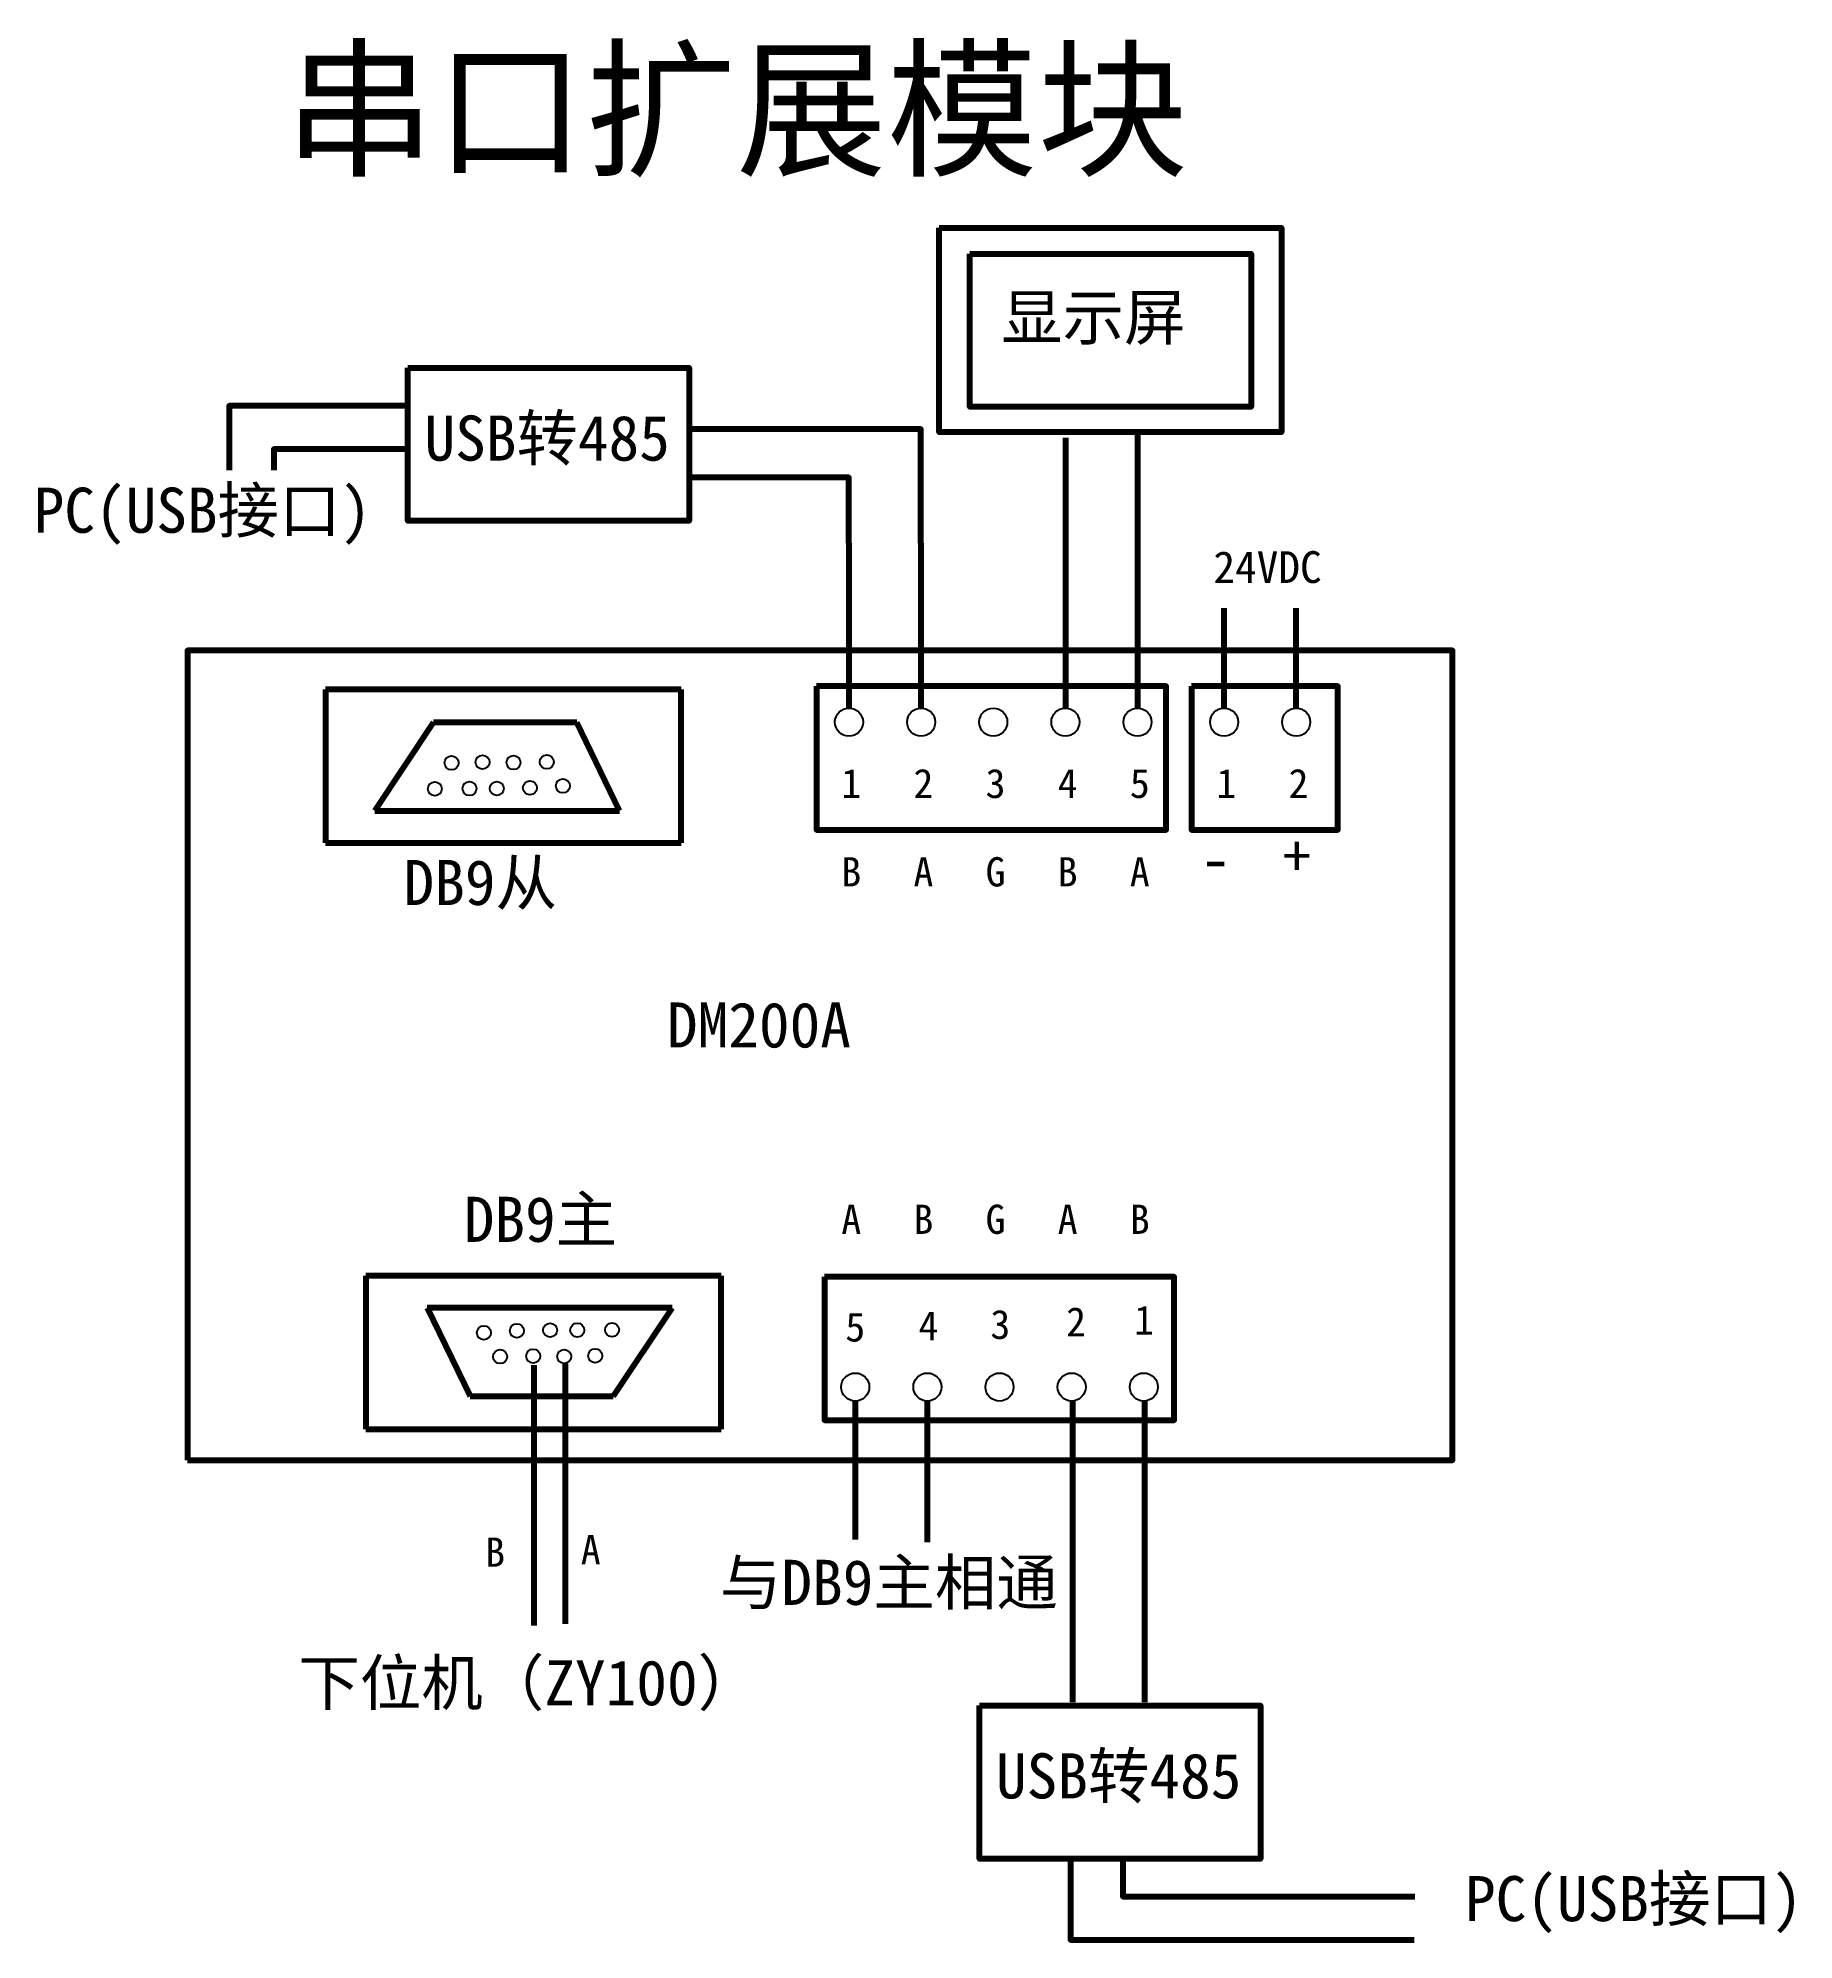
# Model space of a CAD drawing. Extents: x -15.91 to -11.04, y 35.73 to 41.
import ezdxf

# ---------------------------------------------------------------- set-up
doc = ezdxf.new("R2010")
doc.units = 0
doc.header["$MEASUREMENT"] = 0
doc.layers.add('BOTTOMSOLDER', color=250, linetype='CONTINUOUS')
doc.layers.add('TOPOVERLAY', color=250, linetype='CONTINUOUS')
doc.styles.add('宋体', font='')
doc.styles.get('宋体').set_extended_font_data('SimSun')

msp = doc.modelspace()

# ---------------------------------------------------------------- linework, layer by layer
at = {"layer": 'BOTTOMSOLDER', "color": 0, "linetype": 'Continuous', "lineweight": 80}
for p, q in [((-14.1221, 39.1981), (-15.1079, 39.1981)), ((-15.1079, 39.1981), (-15.1079, 38.7728)), ((-14.1221, 38.7732), (-14.1221, 39.1981)), ((-14.8084, 39.107), (-14.9716, 38.862)), ((-14.4114, 39.107), (-14.8084, 39.107)), ((-14.2927, 38.862), (-14.4114, 39.107)), ((-14.9716, 38.862), (-14.9345, 38.862)), ((-14.9345, 38.862), (-14.2927, 38.862)), ((-15.1079, 38.7728), (-15.0982, 38.7732)), ((-15.0982, 38.7732), (-14.1221, 38.7732)), ((-14.0207, 37.5725), (-14.9968, 37.5725)), ((-14.9968, 37.5725), (-14.9968, 37.1477)), ((-14.0109, 37.573), (-14.0207, 37.5725)), ((-14.0109, 37.1477), (-14.0109, 37.573)), ((-14.1844, 37.4837), (-14.8262, 37.4837)), ((-14.8262, 37.4837), (-14.7075, 37.2387)), ((-14.3105, 37.2387), (-14.1473, 37.4837)), ((-14.1473, 37.4837), (-14.1844, 37.4837)), ((-14.7075, 37.2387), (-14.3105, 37.2387)), ((-14.9968, 37.1477), (-14.0109, 37.1477))]:
    msp.add_line(p, q, dxfattribs=at)
for points in [[(-13.407, 40.4777), (-12.4572, 40.4777), (-12.4572, 39.9118), (-13.407, 39.9118)], [(-13.3216, 40.4063), (-12.5417, 40.4063), (-12.5417, 39.9814), (-13.3216, 39.9814)], [(-14.8797, 40.0903), (-14.0998, 40.0903), (-14.0998, 39.6654), (-14.8797, 39.6654)], [(-13.2952, 36.3814), (-12.5153, 36.3814), (-12.5153, 35.9565), (-13.2952, 35.9565)]]:
    msp.add_lwpolyline(points, close=True, dxfattribs=at)
for points in [[(-14.8804, 39.9848), (-15.3749, 39.9848), (-15.3749, 39.8061)], [(-13.4571, 39.6041), (-13.4571, 39.9199), (-14.0998, 39.9199)], [(-14.8804, 39.8646), (-15.2512, 39.8646), (-15.2512, 39.8061)], [(-13.0562, 39.8961), (-13.0562, 39.1465)], [(-12.8566, 39.9036), (-12.8566, 39.1465)], [(-13.6567, 39.6041), (-13.6567, 39.7863), (-14.0998, 39.7863)], [(-13.6567, 39.6041), (-13.6567, 39.1465)], [(-13.4571, 39.6041), (-13.4571, 39.1465)], [(-12.6165, 39.1465), (-12.6165, 39.4235)], [(-12.4165, 39.1465), (-12.4165, 39.4235)], [(-15.4908, 37.0614), (-11.9837, 37.0614), (-11.9837, 39.3062), (-15.4908, 39.3062), (-15.4908, 37.0614)], [(-13.7471, 39.2073), (-13.7471, 38.8091), (-12.7772, 38.8091), (-12.7772, 39.2073), (-13.7471, 39.2073)], [(-12.707, 39.2073), (-12.707, 38.8091), (-12.301, 38.8091), (-12.301, 39.2073), (-12.707, 39.2073)], [(-13.7245, 37.5703), (-13.7245, 37.1721), (-12.7546, 37.1721), (-12.7546, 37.5703), (-13.7245, 37.5703)], [(-14.5306, 37.3253), (-14.5306, 36.6035)], [(-14.4437, 37.33), (-14.4437, 36.6082)], [(-13.6393, 37.2255), (-13.6393, 36.8415)], [(-13.4397, 37.2255), (-13.4397, 36.8346)], [(-13.0371, 37.2255), (-13.0371, 36.3909)], [(-12.8375, 37.2255), (-12.8375, 36.3909)], [(-13.0428, 35.9565), (-13.0428, 35.7314), (-12.0893, 35.7314)], [(-12.8971, 35.9565), (-12.8971, 35.8521), (-12.0876, 35.8521)]]:
    msp.add_lwpolyline(points, dxfattribs=at)
at = {"layer": 'BOTTOMSOLDER', "color": 0, "linetype": 'Continuous'}
for centre, radius in [((-13.6566, 39.1076), 0.0389), ((-13.4566, 39.1076), 0.0389), ((-13.2566, 39.1076), 0.0389), ((-13.0566, 39.1076), 0.0389), ((-12.8566, 39.1076), 0.0389), ((-12.6165, 39.1076), 0.0389), ((-12.4165, 39.1076), 0.0389), ((-14.7587, 38.9946), 0.0194), ((-14.7587, 38.9946), 0.0194), ((-14.6727, 38.9966), 0.0194), ((-14.5868, 38.9956), 0.0194), ((-14.5868, 38.9956), 0.0194), ((-14.4948, 38.9972), 0.0194), ((-14.8052, 38.9228), 0.0194), ((-14.8052, 38.9228), 0.0194), ((-14.7089, 38.9235), 0.0194), ((-14.6333, 38.9238), 0.0194), ((-14.6333, 38.9238), 0.0194), ((-14.5413, 38.9254), 0.0194), ((-14.4499, 38.9309), 0.0194), ((-14.5775, 37.4204), 0.0194), ((-14.4855, 37.4219), 0.0194), ((-14.4855, 37.4219), 0.0194), ((-14.41, 37.4222), 0.0194), ((-14.3137, 37.423), 0.0194), ((-14.3137, 37.423), 0.0194), ((-14.669, 37.4149), 0.0194), ((-14.6241, 37.3486), 0.0194), ((-14.5321, 37.3501), 0.0194), ((-14.5321, 37.3501), 0.0194), ((-14.4462, 37.3491), 0.0194), ((-14.3602, 37.3511), 0.0194), ((-14.3602, 37.3511), 0.0194), ((-13.6393, 37.2643), 0.0389), ((-13.4393, 37.2643), 0.0389), ((-13.2393, 37.2643), 0.0389), ((-13.0393, 37.2643), 0.0389), ((-12.8393, 37.2643), 0.0389)]:
    msp.add_circle(centre, radius, dxfattribs=at)

# ---------------------------------------------------------------- texts
for s, insert, char_height, width, attachment_point in [('{\\fSimSun|b0|i0|c134|p54;串口扩展模块}', (-15.223, 40.9596), 0.306297, 2.986132, 1), ('{\\fSimSun|b0|i0|c134|p54;显示屏}', (-13.2349, 40.2925), 0.125, 0.811667, 1), ('{\\fSimSun|b0|i0|c134|p54;USB转485}', (-14.8339, 39.9577), 0.125, 0.811667, 1), ('{\\fSimSun|b0|i0|c134|p54;PC(USB接口)}', (-15.9176, 39.7577), 0.125, 1.018741, 1), ('{\\fSimSun|b0|i0|c134|p54;DB9从}', (-14.8919, 38.7256), 0.125, 0.811667, 1), ('{\\fSimSun|b0|i0|c134|p54;-}', (-12.6824, 38.7913), 0.125, 0.036797, 1), ('{\\fSimSun|b0|i0|c134|p54;DM200A}', (-14.1615, 38.3307), 0.125, 0.811667, 1), ('{\\fSimSun|b0|i0|c134|p54; DB9主}', (-14.2994, 37.7253), 0.125, 0.966634, 6), ('{\\fSimSun|b0|i0|c134|p54;与DB9主相通}', (-14.0147, 36.7853), 0.125, 1.037281, 1), ('{\\fSimSun|b0|i0|c134|p54;下位机（ZY100）}', (-15.1835, 36.507), 0.125, 1.315097, 1), ('{\\fSimSun|b0|i0|c134|p54;USB转485}', (-13.2493, 36.2488), 0.125, 0.811667, 1), ('{\\fSimSun|b0|i0|c134|p54;PC(USB接口)}', (-11.9487, 35.9086), 0.125, 1.018741, 1)]:
    msp.add_mtext(s, dxfattribs=dict(at, insert=insert, char_height=char_height, width=width, attachment_point=attachment_point))
at = {"layer": 'TOPOVERLAY', "color": 0, "style": '宋体'}
for s, height, p in [('24VDC', 0.0882, (-12.6461, 39.4934)), ('+', 0.1147, (-12.4539, 38.6795)), ('B', 0.081, (-13.6779, 38.6522)), ('A', 0.081, (-13.4779, 38.6522)), ('G', 0.081, (-13.2779, 38.6522)), ('B', 0.081, (-13.0779, 38.6522)), ('A', 0.081, (-12.8779, 38.6522)), ('A', 0.081, (-13.6779, 37.6889)), ('B', 0.081, (-13.4779, 37.6889)), ('G', 0.081, (-13.2779, 37.6889)), ('A', 0.081, (-13.0779, 37.6889)), ('B', 0.081, (-12.8779, 37.6889)), ('B', 0.081, (-14.6656, 36.7661)), ('A', 0.081, (-14.4003, 36.773))]:
    msp.add_text(s, height=height, dxfattribs=at).set_placement(p)
at = {"layer": 'TOPOVERLAY', "color": 0}
for s, p in [('1 ', (-13.6779, 38.8973)), ('2 ', (-13.4779, 38.8973)), ('3', (-13.2779, 38.8973)), ('4', (-13.0779, 38.8973)), ('5', (-12.8779, 38.8973)), ('1 ', (-12.6379, 38.8973)), ('2 ', (-12.4379, 38.8973)), ('5', (-13.6668, 37.3904)), ('4', (-13.4639, 37.3939)), ('3', (-13.2646, 37.3975)), ('2', (-13.0546, 37.4046)), ('1 ', (-12.8661, 37.4092))]:
    msp.add_text(s, height=0.081, dxfattribs=at).set_placement(p)

doc.saveas('drawing.dxf')
